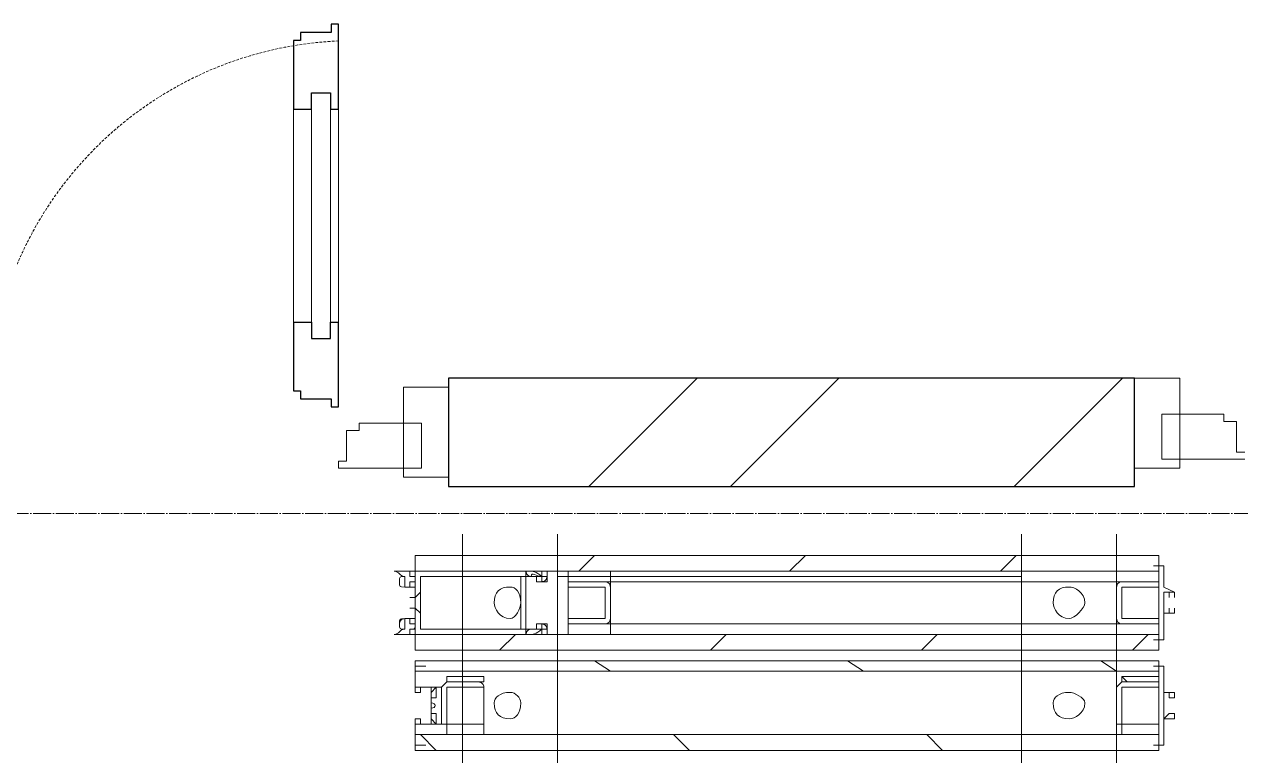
# Model space of a CAD drawing. Header units: millimetres. Extents: x -695119 to 412940, y -249585 to 622758.
# Drawn here: x 101991 to 103339, y 521810 to 522620 of the extents above; entities that cross this region are included whole.
import ezdxf

# ---------------------------------------------------------------- set-up
doc = ezdxf.new("R2010")
doc.units = ezdxf.units.MM
doc.linetypes.add('ADSK_Линия сетки', pattern=[25, 20, -2.5, 0, -2.5])
doc.linetypes.add('ADSK_Штриховая_ш2 п1_5', pattern=[4.5, 3, -1.5])
for name, color, linetype, lineweight in [('PDF _Геометрия', 8, 'Continuous', 9), ('Двери', 8, 'Continuous', 9), ('Импосты витража', 8, 'Continuous', 9), ('Каркас_Импост', 8, 'Continuous', 9), ('Монтажный зазор', 8, 'Continuous', 9), ('Оси', 252, 'Continuous', 9), ('Остекление', 8, 'Continuous', 9), ('Открывание', 8, 'ADSK_Штриховая_ш2 п1_5', 9), ('Панель', 252, 'Continuous', 30), ('Стены разрез', 7, 'Continuous', 30)]:
    doc.layers.add(name, color=color, linetype=linetype, lineweight=lineweight)
doc.layers.add('Перегородка3_dwg', color=7, linetype='Continuous', lineweight=9, true_color=0x767676)

# ---------------------------------------------------------------- blocks, each defined once
blk = doc.blocks.new('Прямоугольный импост - 50х100 мм-3081210-План 2 этажа смеж')
at = {"layer": 'Импосты витража', "lineweight": 18}
for p, q in [((-50, 50), (0, 50)), ((-50, 10), (-50, 50)), ((0, 50), (0, -50)), ((-50, -50), (-50, -40)), ((0, -50), (-50, -50))]:
    blk.add_line(p, q, dxfattribs=at)
blk = doc.blocks.new('Перегородка3_dwg_Перегородка_dwg _2_-V51-План 2 этажа-2167627-План 2 этажа смеж')
at = {"layer": 'PDF _Геометрия', "lineweight": 18}
for p, q in [((2550.2, 3136.8), (2525.2, 3161.8)), ((2883.5, 3136.8), (2858.5, 3161.8)), ((3216.8, 3136.8), (3191.8, 3161.8)), ((3275.2, 3136.8), (3266.8, 3136.8)), ((2358.5, 3120.2), (2300.2, 3120.2)), ((3250.2, 3128.5), (2516.8, 3128.5)), ((3475.2, 3120.2), (3475.2, 3128.5)), ((2366.8, 3061.8), (2366.8, 3111.8)), ((3166.8, 3111.8), (3166.8, 3061.8)), ((2275.2, 3070.2), (2291.8, 3070.2)), ((2300.2, 3053.5), (2358.5, 3053.5)), ((3175.2, 3053.5), (3233.5, 3053.5)), ((2341.8, 3011.8), (2316.8, 3036.8)), ((2675.2, 3011.8), (2650.2, 3036.8)), ((3008.5, 3011.8), (2983.5, 3036.8)), ((3341.8, 3011.8), (3316.8, 3036.8)), ((2366.8, 2978.5), (2391.8, 2995.2)), ((2766.8, 2978.5), (2791.8, 2995.2)), ((3166.8, 2978.5), (3191.8, 2995.2)), ((2350.2, 2961.8), (2358.5, 2970.2)), ((3250.2, 2978.5), (2516.8, 2978.5)), ((2300.2, 2895.2), (2300.2, 2953.5)), ((2641.8, 2853.5), (2666.8, 2878.5)), ((3041.8, 2853.5), (3066.8, 2878.5)), ((3441.8, 2853.5), (3466.8, 2878.5))]:
    blk.add_line(p, q, dxfattribs=at)
at = {"layer": 'PDF _Геометрия', "lineweight": 18, "flags": 128}
for points in [[(2366.8, 3195.2), (2366.8, 1953.5), (3250.2, 1953.5)], [(2516.8, 3195.2), (2516.8, 2103.5), (3250.2, 2103.5)], [(3400.2, 3195.2), (3400.2, 3161.8), (3250.2, 3161.8), (3250.2, 3195.2)], [(3250.2, -5263.2), (3250.2, -5371.5), (3250.2, 3161.8), (2300.2, 3161.8), (2300.2, 3136.8), (3475.2, 3136.8), (3475.2, 3161.8), (3400.2, 3161.8), (3400.2, -5371.5), (3250.2, -5371.5)], [(2291.8, 3061.8), (2291.8, 3053.5), (2291.8, 3028.5), (2308.5, 3028.5), (2300.2, 3028.5), (2300.2, 3145.2), (2308.5, 3145.2), (2291.8, 3145.2), (2291.8, 3128.5)], [(3475.2, 3103.5), (3475.2, 3111.8), (3483.5, 3111.8), (3483.5, 3120.2), (3475.2, 3120.2), (3475.2, 3128.5), (3483.5, 3128.5), (3483.5, 3136.8), (3300.2, 3136.8), (3291.8, 3136.8)], [(3491.8, 3136.8), (3483.5, 3136.8), (3483.5, 3128.5)], [(2291.8, 3120.2), (2291.8, 3111.8), (2275.2, 3103.5), (2275.2, 3095.2), (2275.2, 3103.5)], [(3233.5, 3111.8), (3233.5, 3061.8), (3233.5, 3120.2), (3175.2, 3120.2)], [(3275.2, 3120.2), (3283.5, 3120.2), (3283.5, 3128.5), (3308.5, 3128.5), (3308.5, 3086.8), (3308.5, 3045.2), (3283.5, 3045.2), (3283.5, 3053.5), (3275.2, 3053.5), (3275.2, 3045.2), (3266.8, 3045.2), (3266.8, 3053.5), (3275.2, 3053.5), (3275.2, 3045.2)], [(3283.5, 3045.2), (3300.2, 3045.2), (3300.2, 3036.8), (3483.5, 3036.8), (3483.5, 3045.2), (3475.2, 3045.2), (3475.2, 3053.5), (3483.5, 3053.5), (3483.5, 3061.8), (3475.2, 3061.8), (3475.2, 3078.5), (3483.5, 3078.5), (3475.2, 3078.5), (3475.2, 3086.8), (3475.2, 3095.2), (3483.5, 3095.2), (3475.2, 3095.2), (3475.2, 3086.8), (3475.2, 3078.5), (3466.8, 3070.2), (3466.8, 3045.2), (3308.5, 3045.2), (3308.5, 3086.8), (3308.5, 3128.5), (3466.8, 3128.5), (3466.8, 3103.5), (3475.2, 3095.2)], [(3300.2, 3128.5), (3300.2, 3045.2), (3466.8, 3045.2), (3466.8, 3128.5), (3300.2, 3128.5), (3283.5, 3128.5)], [(3483.5, 3120.2), (3483.5, 3111.8), (3491.8, 3111.8), (3491.8, 3128.5)], [(2283.5, 3103.5), (2291.8, 3103.5), (2291.8, 3070.2), (2283.5, 3070.2), (2283.5, 3078.5), (2283.5, 3070.2)], [(2308.5, 3111.8), (2358.5, 3111.8), (2358.5, 3061.8), (2308.5, 3061.8)], [(3225.2, 3061.8), (3175.2, 3061.8), (3175.2, 3111.8), (3225.2, 3111.8)], [(3491.8, 3045.2), (3491.8, 3061.8), (3483.5, 3061.8), (3483.5, 3053.5)], [(3275.2, 3053.5), (3266.8, 3053.5), (3266.8, 3045.2), (3266.8, 3036.8), (3275.2, 3036.8)], [(3483.5, 3045.2), (3483.5, 3036.8), (3491.8, 3036.8)], [(2275.2, 2911.8), (2275.2, 2903.5), (2291.8, 2903.5), (2291.8, 2886.8), (2291.8, 2861.8), (2308.5, 2861.8), (2300.2, 2861.8), (2300.2, 2986.8), (2308.5, 2986.8), (2291.8, 2986.8), (2291.8, 2961.8), (2291.8, 2945.2), (2275.2, 2945.2)], [(3450.2, 2920.2), (3450.2, 2911.8), (3450.2, 2903.5), (3450.2, 2911.8), (3450.2, 2903.5), (3450.2, 2895.2), (3466.8, 2895.2), (3466.8, 2903.5), (3475.2, 2903.5), (3475.2, 2886.8), (3475.2, 2861.8), (3466.8, 2861.8), (3475.2, 2861.8), (3475.2, 2886.8), (3475.2, 2895.2), (3433.5, 2895.2), (3433.5, 2953.5), (3475.2, 2953.5), (3475.2, 2961.8), (3475.2, 2986.8), (3466.8, 2986.8), (3475.2, 2986.8), (3475.2, 2961.8), (3475.2, 2986.8), (3466.8, 2986.8), (3475.2, 2986.8), (3475.2, 2961.8), (3475.2, 2953.5)], [(2308.5, 2953.5), (2358.5, 2953.5), (2358.5, 2895.2), (2300.2, 2895.2), (2300.2, 2953.5), (2300.2, 2961.8), (2358.5, 2961.8), (2366.8, 2953.5), (2366.8, 2895.2), (2358.5, 2895.2), (2308.5, 2895.2)], [(3450.2, 2911.8), (3441.8, 2911.8), (3441.8, 2895.2), (3433.5, 2895.2), (3433.5, 2953.5), (3425.2, 2961.8), (3375.2, 2961.8)], [(2283.5, 2936.8), (2283.5, 2945.2), (2291.8, 2945.2), (2291.8, 2903.5), (2283.5, 2911.8)], [(3375.2, 2953.5), (3425.2, 2953.5), (3425.2, 2895.2), (3375.2, 2895.2), (3425.2, 2895.2), (3433.5, 2895.2)], [(3433.5, 2903.5), (3433.5, 2953.5), (3441.8, 2953.5), (3441.8, 2936.8), (3450.2, 2936.8), (3450.2, 2945.2), (3450.2, 2936.8), (3450.2, 2945.2), (3450.2, 2953.5), (3466.8, 2953.5), (3466.8, 2945.2), (3475.2, 2945.2)], [(3450.2, 2928.5), (3450.2, 2945.2), (3441.8, 2953.5), (3450.2, 2945.2), (3450.2, 2936.8)]]:
    blk.add_lwpolyline(points, dxfattribs=at)
for points in [[(2300.2, 3136.8), (3475.2, 3136.8), (3475.2, 3036.8), (2300.2, 3036.8), (2300.2, 3136.8), (2300.2, 3120.2), (2366.8, 3120.2), (2366.8, 3136.8)], [(3166.8, 3136.8), (3166.8, 3120.2), (3233.5, 3120.2), (3233.5, 3136.8)], [(2366.8, 3120.2), (2366.8, 3053.5), (3166.8, 3053.5), (3166.8, 3120.2)], [(3275.2, 3128.5), (3275.2, 3120.2), (3266.8, 3120.2), (3266.8, 3128.5), (3275.2, 3128.5), (3266.8, 3128.5), (3266.8, 3120.2), (3275.2, 3120.2)], [(2300.2, 3111.8), (2300.2, 3061.8)], [(2300.2, 3036.8), (2366.8, 3036.8), (2366.8, 3053.5), (2300.2, 3053.5)], [(3166.8, 3053.5), (3166.8, 3036.8), (3233.5, 3036.8), (3233.5, 3053.5)], [(2300.2, 3011.8), (3475.2, 3011.8), (3475.2, 3036.8), (2300.2, 3036.8)], [(2300.2, 2995.2), (2300.2, 2986.8), (2308.5, 2986.8), (2300.2, 2986.8), (2300.2, 2978.5), (3475.2, 2978.5), (3475.2, 2986.8), (3458.5, 2986.8), (3475.2, 2986.8), (3475.2, 2995.2)], [(2300.2, 2970.2), (2300.2, 2961.8), (2358.5, 2961.8), (2358.5, 2970.2)], [(3366.8, 2970.2), (3366.8, 2961.8), (3425.2, 2961.8), (3425.2, 2970.2)], [(3366.8, 2953.5), (3366.8, 2895.2)], [(3441.8, 2895.2), (3450.2, 2903.5)], [(2358.5, 2878.5), (2358.5, 2895.2), (2300.2, 2895.2), (2300.2, 2878.5)], [(3425.2, 2895.2), (3366.8, 2895.2), (3366.8, 2878.5), (3425.2, 2878.5)], [(3466.8, 2861.8), (3475.2, 2861.8), (3475.2, 2886.8), (3475.2, 2861.8)], [(2300.2, 2853.5), (3475.2, 2853.5), (3475.2, 2861.8), (3458.5, 2861.8), (3475.2, 2861.8), (3475.2, 2878.5), (2300.2, 2878.5), (2300.2, 2861.8), (2308.5, 2861.8), (2300.2, 2861.8)]]:
    blk.add_lwpolyline(points, close=True, dxfattribs=at)
at = {"layer": 'PDF _Геометрия', "lineweight": 18}
for points in [[(3266.8, 3128.5), (3266.8, 3136.8), (3266.8, 3136.8), (3266.8, 3136.8)], [(3275.2, 3128.5), (3283.5, 3136.8), (3291.8, 3136.8), (3291.8, 3136.8)], [(3275.2, 3128.5), (3283.5, 3128.5), (3291.8, 3136.8), (3291.8, 3128.5)], [(3275.2, 3136.8), (3275.2, 3136.8), (3275.2, 3136.8), (3275.2, 3128.5)], [(3300.2, 3136.8), (3300.2, 3128.5), (3291.8, 3128.5), (3291.8, 3128.5)], [(3300.2, 3128.5), (3300.2, 3136.8), (3300.2, 3136.8), (3300.2, 3136.8)], [(3508.5, 3136.8), (3500.2, 3136.8), (3491.8, 3136.8), (3491.8, 3136.8)], [(3508.5, 3136.8), (3500.2, 3136.8), (3500.2, 3128.5), (3491.8, 3128.5)], [(2291.8, 3128.5), (2291.8, 3120.2), (2291.8, 3120.2), (2291.8, 3120.2)], [(2300.2, 3111.8), (2300.2, 3120.2), (2300.2, 3120.2), (2300.2, 3120.2)], [(2358.5, 3120.2), (2358.5, 3120.2), (2366.8, 3120.2), (2366.8, 3111.8)], [(3166.8, 3111.8), (3166.8, 3120.2), (3175.2, 3120.2), (3175.2, 3120.2)], [(3275.2, 3120.2), (3275.2, 3120.2), (3266.8, 3120.2), (3266.8, 3128.5)], [(3275.2, 3128.5), (3275.2, 3128.5), (3275.2, 3128.5), (3283.5, 3128.5)], [(3475.2, 3128.5), (3483.5, 3128.5), (3483.5, 3128.5), (3483.5, 3128.5)], [(3483.5, 3120.2), (3475.2, 3120.2), (3475.2, 3120.2), (3475.2, 3120.2)], [(3491.8, 3128.5), (3500.2, 3128.5), (3500.2, 3128.5), (3500.2, 3120.2)], [(3491.8, 3128.5), (3500.2, 3128.5), (3500.2, 3128.5), (3500.2, 3120.2)], [(3500.2, 3120.2), (3500.2, 3111.8), (3500.2, 3111.8), (3491.8, 3111.8)], [(3500.2, 3120.2), (3500.2, 3111.8), (3500.2, 3111.8), (3491.8, 3111.8)], [(2275.2, 3103.5), (2283.5, 3103.5), (2283.5, 3103.5), (2283.5, 3103.5)], [(2283.5, 3103.5), (2283.5, 3095.2), (2283.5, 3095.2), (2283.5, 3095.2)], [(2283.5, 3095.2), (2283.5, 3095.2), (2283.5, 3095.2), (2283.5, 3103.5)], [(2300.2, 3111.8), (2300.2, 3111.8), (2300.2, 3111.8), (2308.5, 3111.8)], [(2416.8, 3086.8), (2416.8, 3103.5), (2433.5, 3111.8), (2441.8, 3111.8)], [(2441.8, 3111.8), (2458.5, 3111.8), (2466.8, 3103.5), (2466.8, 3086.8)], [(3225.2, 3111.8), (3233.5, 3111.8), (3233.5, 3111.8), (3233.5, 3111.8)], [(3308.5, 3086.8), (3308.5, 3103.5), (3316.8, 3111.8), (3325.2, 3111.8)], [(3325.2, 3111.8), (3341.8, 3111.8), (3350.2, 3103.5), (3350.2, 3086.8)], [(3475.2, 3095.2), (3475.2, 3095.2), (3475.2, 3095.2), (3475.2, 3103.5)], [(2275.2, 3070.2), (2275.2, 3078.5), (2275.2, 3078.5), (2275.2, 3078.5)], [(2275.2, 3078.5), (2275.2, 3078.5), (2275.2, 3078.5), (2275.2, 3070.2)], [(2441.8, 3061.8), (2433.5, 3061.8), (2416.8, 3078.5), (2416.8, 3086.8)], [(2466.8, 3086.8), (2466.8, 3078.5), (2458.5, 3061.8), (2441.8, 3061.8)], [(3325.2, 3061.8), (3316.8, 3061.8), (3308.5, 3078.5), (3308.5, 3086.8)], [(3350.2, 3086.8), (3350.2, 3078.5), (3341.8, 3061.8), (3325.2, 3061.8)], [(2283.5, 3070.2), (2283.5, 3070.2), (2283.5, 3070.2), (2275.2, 3070.2)], [(2291.8, 3070.2), (2291.8, 3061.8), (2291.8, 3061.8), (2291.8, 3061.8)], [(2300.2, 3053.5), (2300.2, 3053.5), (2300.2, 3053.5), (2300.2, 3061.8)], [(2308.5, 3061.8), (2300.2, 3061.8), (2300.2, 3061.8), (2300.2, 3061.8)], [(2366.8, 3061.8), (2366.8, 3053.5), (2358.5, 3053.5), (2358.5, 3053.5)], [(3175.2, 3053.5), (3175.2, 3053.5), (3166.8, 3053.5), (3166.8, 3061.8)], [(3233.5, 3061.8), (3233.5, 3061.8), (3233.5, 3061.8), (3225.2, 3061.8)], [(3233.5, 3061.8), (3233.5, 3053.5), (3233.5, 3053.5), (3233.5, 3053.5)], [(3491.8, 3061.8), (3500.2, 3061.8), (3500.2, 3061.8), (3500.2, 3053.5)], [(3491.8, 3061.8), (3500.2, 3061.8), (3500.2, 3053.5), (3500.2, 3053.5)], [(3266.8, 3045.2), (3266.8, 3045.2), (3266.8, 3053.5), (3275.2, 3053.5)], [(3275.2, 3045.2), (3275.2, 3045.2), (3275.2, 3045.2), (3266.8, 3045.2)], [(3291.8, 3045.2), (3291.8, 3045.2), (3283.5, 3045.2), (3275.2, 3045.2)], [(3291.8, 3036.8), (3291.8, 3036.8), (3283.5, 3036.8), (3275.2, 3045.2)], [(3275.2, 3045.2), (3275.2, 3036.8), (3275.2, 3036.8), (3275.2, 3036.8)], [(3283.5, 3045.2), (3275.2, 3045.2), (3275.2, 3045.2), (3275.2, 3045.2)], [(3291.8, 3045.2), (3291.8, 3045.2), (3300.2, 3045.2), (3300.2, 3036.8)], [(3483.5, 3045.2), (3475.2, 3045.2), (3475.2, 3045.2), (3475.2, 3053.5)], [(3475.2, 3053.5), (3475.2, 3053.5), (3475.2, 3053.5), (3483.5, 3053.5)], [(3500.2, 3053.5), (3500.2, 3045.2), (3500.2, 3045.2), (3491.8, 3045.2)], [(3500.2, 3053.5), (3500.2, 3045.2), (3500.2, 3045.2), (3491.8, 3045.2)], [(3491.8, 3045.2), (3500.2, 3045.2), (3500.2, 3036.8), (3508.5, 3036.8)], [(3300.2, 3036.8), (3300.2, 3036.8), (3300.2, 3036.8), (3291.8, 3036.8)], [(3491.8, 3036.8), (3491.8, 3036.8), (3500.2, 3036.8), (3508.5, 3036.8)], [(3366.8, 2953.5), (3366.8, 2953.5), (3366.8, 2961.8), (3375.2, 2961.8)], [(2275.2, 2936.8), (2275.2, 2945.2), (2275.2, 2945.2), (2275.2, 2945.2)], [(2300.2, 2953.5), (2300.2, 2953.5), (2300.2, 2953.5), (2308.5, 2953.5)], [(2416.8, 2928.5), (2416.8, 2936.8), (2433.5, 2945.2), (2441.8, 2945.2)], [(2441.8, 2945.2), (2458.5, 2945.2), (2466.8, 2936.8), (2466.8, 2928.5)], [(3308.5, 2928.5), (3308.5, 2936.8), (3316.8, 2945.2), (3325.2, 2945.2)], [(3325.2, 2945.2), (3341.8, 2945.2), (3350.2, 2936.8), (3350.2, 2928.5)], [(3366.8, 2953.5), (3366.8, 2953.5), (3366.8, 2953.5), (3375.2, 2953.5)], [(3475.2, 2953.5), (3475.2, 2945.2), (3475.2, 2945.2), (3475.2, 2945.2)], [(2275.2, 2936.8), (2283.5, 2936.8), (2283.5, 2936.8), (2283.5, 2936.8)], [(2441.8, 2903.5), (2433.5, 2903.5), (2416.8, 2911.8), (2416.8, 2928.5)], [(2466.8, 2928.5), (2466.8, 2911.8), (2458.5, 2903.5), (2441.8, 2903.5)], [(3325.2, 2903.5), (3316.8, 2903.5), (3308.5, 2911.8), (3308.5, 2928.5)], [(3350.2, 2928.5), (3350.2, 2911.8), (3341.8, 2903.5), (3325.2, 2903.5)], [(3450.2, 2920.2), (3441.8, 2920.2), (3441.8, 2928.5), (3450.2, 2928.5)], [(3450.2, 2911.8), (3450.2, 2920.2), (3450.2, 2928.5), (3450.2, 2936.8)], [(2283.5, 2911.8), (2283.5, 2911.8), (2283.5, 2911.8), (2275.2, 2911.8)], [(3433.5, 2895.2), (3433.5, 2895.2), (3433.5, 2895.2), (3433.5, 2903.5)], [(3450.2, 2903.5), (3450.2, 2903.5), (3450.2, 2903.5), (3450.2, 2911.8)], [(3450.2, 2911.8), (3450.2, 2903.5), (3450.2, 2903.5), (3450.2, 2903.5)], [(2308.5, 2895.2), (2300.2, 2895.2), (2300.2, 2895.2), (2300.2, 2895.2)], [(3375.2, 2895.2), (3366.8, 2895.2), (3366.8, 2895.2), (3366.8, 2895.2)], [(3375.2, 2895.2), (3366.8, 2895.2), (3366.8, 2895.2), (3366.8, 2895.2)]]:
    blk.add_open_spline(points, degree=3, dxfattribs=at)
blk = doc.blocks.new('Перегородка3_dwg-2167626-План 2 этажа смеж')
at = {"extrusion": (0, 0, -1), "xscale": 0.7009727626459902, "yscale": 0.7009727626459902, "zscale": -0.7009727626459902}
blk.add_blockref('Перегородка3_dwg_Перегородка_dwg _2_-V51-План 2 этажа-2167627-План 2 этажа смеж', (-4953.2, 5202.3), dxfattribs=at)
blk = doc.blocks.new('Дверь_Alumark_двупольная_S50 - Ш_1_5_Внутр_1520х2350  Пр витраж-3077677-План 2 этажа смеж')
at = {"layer": 'Каркас_Импост'}
for p, q in [((816, 2), (802, 2)), ((802, 2), (802, -32)), ((816, 10), (816, 2)), ((865, 10), (816, 10)), ((865, -40), (865, 10)), ((802, -32), (793, -32)), ((793, -32), (793, -40)), ((793, -40), (865, -40))]:
    blk.add_line(p, q, dxfattribs=at)
at = {"layer": 'Монтажный зазор'}
for p, q in [((885, 10), (865, 10)), ((865, 10), (865, -40)), ((885, -40), (885, 10)), ((865, -40), (885, -40))]:
    blk.add_line(p, q, dxfattribs=at)
at = {"layer": 'Остекление'}
for p, q in [((763, 104), (763, 376)), ((763, 376), (784, 376)), ((784, 376), (784, 104)), ((784, 104), (763, 104))]:
    blk.add_line(p, q, dxfattribs=at)
at = {"layer": 'Открывание'}
blk.add_arc((811, 28), 406, 92.541, 180, dxfattribs=at)
at = {"layer": 'Панель'}
for p, q in [((793, 452), (785, 452)), ((785, 452), (785, 443)), ((793, 358), (793, 452)), ((751, 434), (743, 434)), ((743, 434), (743, 358)), ((785, 443), (751, 443)), ((751, 443), (751, 434)), ((763, 358), (763, 376)), ((763, 376), (784, 376)), ((784, 376), (784, 358)), ((743, 358), (763, 358)), ((784, 358), (793, 358)), ((743, 122), (743, 46)), ((743, 122), (763, 122)), ((763, 122), (763, 104)), ((784, 122), (793, 122)), ((784, 104), (784, 122)), ((793, 28), (793, 122)), ((763, 104), (784, 104)), ((743, 46), (751, 46)), ((751, 46), (751, 37)), ((751, 37), (785, 37)), ((785, 37), (785, 28)), ((785, 28), (793, 28))]:
    blk.add_line(p, q, dxfattribs=at)
at = {"layer": 'Панель', "lineweight": 9}
for p, q in [((743, 358), (743, 122)), ((793, 122), (793, 358))]:
    blk.add_line(p, q, dxfattribs=at)
blk = doc.blocks.new('Прямоугольный импост - 50х100 мм-3077095-План 2 этажа смеж')
at = {"layer": 'Импосты витража', "lineweight": 18}
for p, q in [((0, 50), (-50, 50)), ((-50, 50), (-50, 10)), ((0, -50), (0, 50)), ((-50, -40), (-50, -50)), ((-50, -50), (0, -50))]:
    blk.add_line(p, q, dxfattribs=at)
blk = doc.blocks.new('Дверь_Alumark_двупольная_S50 - Ш_1_5_Внутр_1520х2350  Л витраж-3079829-План 2 этажа смеж')
at = {"layer": 'Каркас_Импост'}
for p, q in [((-566, 10), (-615, 10)), ((-615, 10), (-615, -40)), ((-566, 2), (-566, 10)), ((-552, 2), (-566, 2)), ((-552, -32), (-552, 2)), ((-615, -40), (-543, -40)), ((-543, -32), (-552, -32))]:
    blk.add_line(p, q, dxfattribs=at)
at = {"layer": 'Монтажный зазор'}
for p, q in [((-635, 10), (-635, -40)), ((-615, 10), (-635, 10)), ((-615, -40), (-615, 10)), ((-635, -40), (-615, -40))]:
    blk.add_line(p, q, dxfattribs=at)

msp = doc.modelspace()

# ---------------------------------------------------------------- hatches: boundary and pattern name
at = {"layer": 'Стены разрез', "lineweight": 9}
h = msp.add_hatch(dxfattribs=at)
h.set_pattern_fill('FP_1', color=256, style=0, pattern_type=2)
h.set_pattern_definition([(45, (91217.38, 536167.97), (-235.7317, 235.7317), []), (45, (91374.53, 536167.97), (-235.7317, 235.7317), [])])
h.paths.add_polyline_path([(104801.401, 522108.241), (106481.401, 522108.241), (106481.401, 522228.241), (104801.401, 522228.241)])
h.paths.add_polyline_path([(85726.401, 522108.241), (86636.401, 522108.241), (86636.401, 522228.241), (82881.401, 522228.241), (82881.401, 522108.241), (84272.494, 522108.241)])
h.paths.add_polyline_path([(103221.401, 522108.241), (103221.401, 522228.241), (102461.401, 522228.241), (102461.401, 522108.241)])
h.paths.add_polyline_path([(87736.401, 522108.241), (88431.401, 522108.241), (88431.401, 522228.241), (87736.401, 522228.241), (87736.401, 522178.241)])
h.paths.add_polyline_path([(100481.401, 522108.241), (100481.401, 522228.241), (100471.401, 522228.241), (100471.401, 522108.241)])
h.paths.add_polyline_path([(89401.401, 522108.241), (89401.401, 522228.241), (88831.401, 522228.241), (88831.401, 522108.241)])
h.paths.add_polyline_path([(97421.401, 522108.241), (97421.401, 522228.241), (94931.401, 522228.241), (94931.401, 522108.241), (97166.401, 522108.241), (97166.401, 522178.241), (97286.401, 522178.241), (97286.401, 522108.241)])
h.paths.add_polyline_path([(93081.401, 522108.241), (94531.401, 522108.241), (94531.401, 522228.241), (93081.401, 522228.241)])
h.paths.add_polyline_path([(80396.401, 522108.241), (80841.401, 522108.241), (80841.401, 522228.241), (78461.401, 522228.241), (78461.401, 522108.241), (80104.724, 522108.241)])
h.paths.add_polyline_path([(82481.401, 522108.241), (82481.401, 522228.241), (82421.401, 522228.241), (82421.401, 522108.241)])
h.paths.add_polyline_path([(75076.401, 522108.241), (76481.401, 522108.241), (76481.401, 522228.241), (75076.401, 522228.241)])

# ---------------------------------------------------------------- linework, layer by layer
at = {"layer": 'Оси', "linetype": 'ADSK_Линия сетки'}
msp.add_line((127748.695, 522078.241), (50771.339, 522078.241), dxfattribs=at)
at = {"layer": 'Стены разрез'}
for p, q in [((103221.401, 522228.241), (102461.401, 522228.241)), ((102461.401, 522228.241), (102461.401, 522108.241)), ((103221.401, 522108.241), (103221.401, 522228.241)), ((102461.401, 522108.241), (103221.401, 522108.241))]:
    msp.add_line(p, q, dxfattribs=at)

# ---------------------------------------------------------------- block references
at = {"layer": 'Двери'}
for name, p in [('Дверь_Alumark_двупольная_S50 - Ш_1_5_Внутр_1520х2350  Пр витраж-3077677-План 2 этажа смеж', (101546.401, 522168.241)), ('Дверь_Alumark_двупольная_S50 - Ш_1_5_Внутр_1520х2350  Л витраж-3079829-План 2 этажа смеж', (103886.401, 522178.241))]:
    msp.add_blockref(name, p, dxfattribs=at)
at = {"layer": 'Импосты витража', "extrusion": (0, 0, -1)}
msp.add_blockref('Прямоугольный импост - 50х100 мм-3081210-План 2 этажа смеж', (-103221.401, 522178.241), dxfattribs=at)
at = {"layer": 'Импосты витража'}
msp.add_blockref('Прямоугольный импост - 50х100 мм-3077095-План 2 этажа смеж', (102461.401, 522168.241), dxfattribs=at)
at = {"layer": 'Перегородка3_dwg', "color": 7, "lineweight": 18}
msp.add_blockref('Перегородка3_dwg-2167626-План 2 этажа смеж', (99907.224, 514613.102), dxfattribs=at)

doc.saveas('drawing.dxf')
